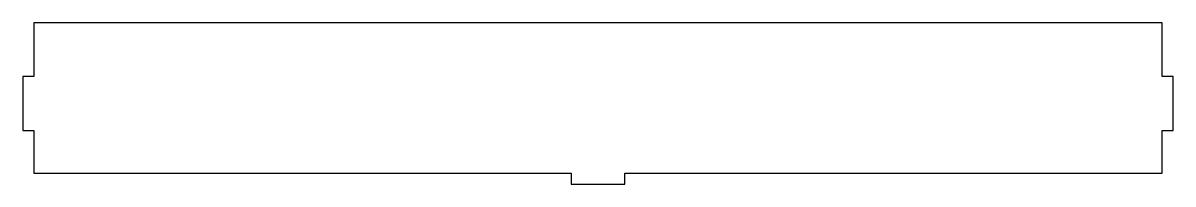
# Model space of a CAD drawing. Header units: millimetres. Extents: x -256 to -149, y -14 to 1.
import ezdxf

# ---------------------------------------------------------------- set-up
doc = ezdxf.new("R2010")
doc.units = ezdxf.units.MM
doc.layers.get('0').update_dxf_attribs({"linetype": 'CONTINUOUS'})

msp = doc.modelspace()

# ---------------------------------------------------------------- linework, layer by layer
msp.add_lwpolyline([(-150, -9), (-149, -9), (-149, -4), (-150, -4), (-150, 1), (-255, 1), (-255, -4), (-256, -4), (-256, -9), (-255, -9), (-255, -13), (-205, -13), (-205, -14), (-200, -14), (-200, -13), (-150, -13)], close=True)

doc.saveas('drawing.dxf')
